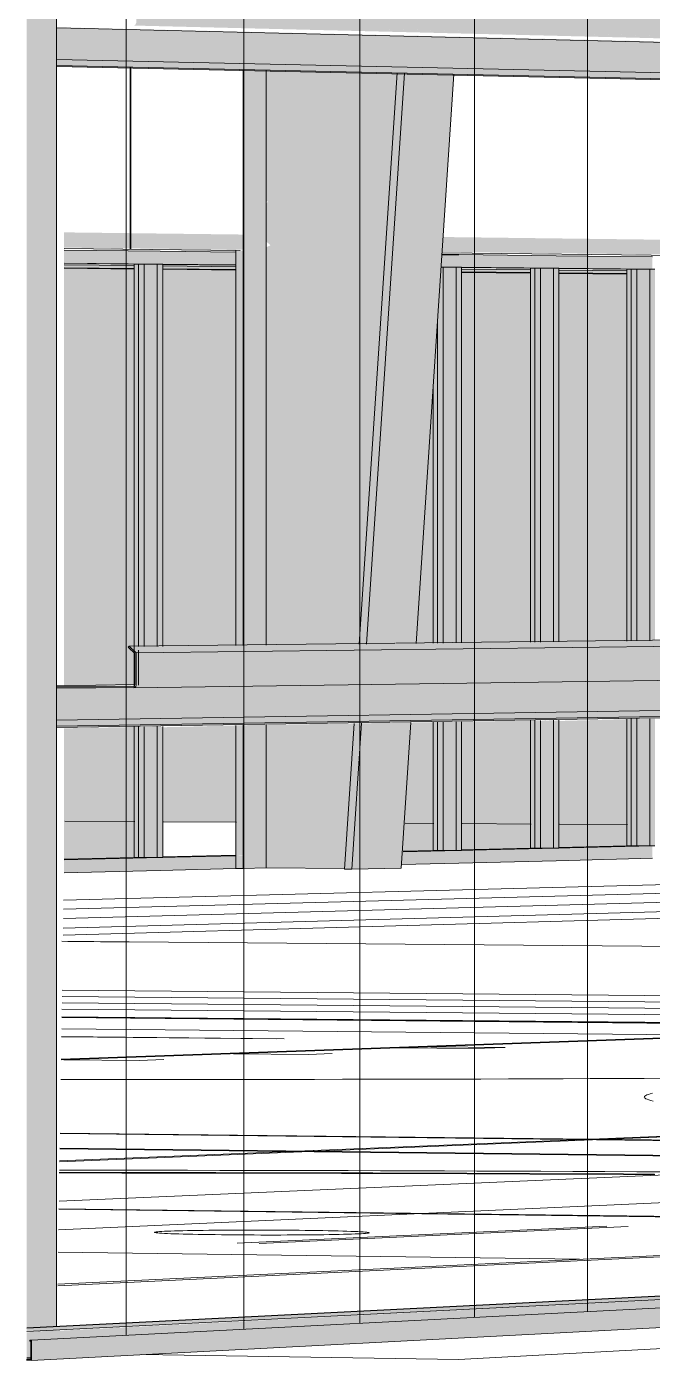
# Model space of a CAD drawing. Header units: inches. Extents: x 31213 to 31218, y -65 to 66.
# Drawn here: x 31217.59761 to 31217.61962, y 65.96786 to 66.01479 of the extents above; entities that cross this region are included whole.
import ezdxf

# ---------------------------------------------------------------- set-up
doc = ezdxf.new("R2010")
doc.units = ezdxf.units.IN
doc.header["$MEASUREMENT"] = 0
doc.linetypes.add('Dash 1_16_', pattern=[0.125, 0.0625, -0.0625])
for name, color, linetype, lineweight in [('A-DOOR', 31, 'Continuous', 13), ('A-FLOR-CLRS', 90, 'Dash 1_16_', 9), ('A-FLOR-OTLN', 90, 'Continuous', 9), ('A-GLAZ-CURT', 52, 'Continuous', 9), ('A-GLAZ-CWMG', 51, 'Continuous', 9), ('A-WALL', 113, 'Continuous', 13), ('A-WALL-PATT', 111, 'Continuous', 13), ('C-BLDG-PADS', 91, 'Continuous', 9), ('C-TOPO', 7, 'Continuous', 9), ('I-WALL', 2, 'Continuous', 13), ('L-SITE-WALL', 31, 'Continuous', 13), ('S-BEAM', 12, 'Continuous', 9), ('S-COLS', 52, 'Continuous', 9)]:
    doc.layers.add(name, color=color, linetype=linetype, lineweight=lineweight)

# ---------------------------------------------------------------- blocks, each defined once
blk = doc.blocks.new('FP_83-Looking South West')
at = {"layer": 'A-WALL-PATT', "lineweight": 9}
for p, q in [((-31660.23909, 66.013365), (-31660.23909, 66.006956)), ((-31660.239065, 66.006956), (-31660.239065, 66.013364))]:
    blk.add_line(p, q, dxfattribs=at)
blk = doc.blocks.new('FP_106-Looking South West')
at = {"layer": 'A-WALL-PATT', "lineweight": 9}
for p, q in [((-31660.239231, 65.968739), (-31660.239231, 66.156177)), ((-31660.235089, 65.968951), (-31660.235089, 66.155119)), ((-31660.231004, 65.96916), (-31660.231004, 66.154075)), ((-31660.226973, 65.969366), (-31660.226973, 66.153044)), ((-31660.222996, 65.96957), (-31660.222996, 66.152028))]:
    blk.add_line(p, q, dxfattribs=at)

msp = doc.modelspace()

# ---------------------------------------------------------------- hatches: boundary and pattern name
at = {"layer": 'A-DOOR'}
h = msp.add_hatch(color=256, dxfattribs=at)
h.paths.add_polyline_path([(31217.619082, 65.985968), (31217.619082, 65.990429), (31217.618919, 65.990427), (31217.618919, 65.985969)], flags=0)
h.paths.add_polyline_path([(31217.618919, 65.993171), (31217.619082, 65.993173), (31217.619082, 66.006249), (31217.618919, 66.006248), (31217.618919, 65.994468)], flags=0)
h = msp.add_hatch(color=256, dxfattribs=at)
h.paths.add_polyline_path([(31217.619268, 65.985967), (31217.619268, 65.990432), (31217.619082, 65.990429), (31217.619082, 65.985968), (31217.619254, 65.985967)], flags=0)
h.paths.add_polyline_path([(31217.619082, 65.993173), (31217.619268, 65.993175), (31217.619254, 66.006249), (31217.619082, 66.006249), (31217.619082, 65.994468)], flags=0)
at = {"layer": 'A-GLAZ-CURT', "transparency": 33554458}
h = msp.add_hatch(color=256, dxfattribs=at)
h.paths.add_polyline_path([(31217.598922, 65.985485), (31217.601742, 65.985552), (31217.601742, 65.99015), (31217.598922, 65.990097), (31217.598922, 65.985551)], flags=0)
h.paths.add_polyline_path([(31217.598922, 65.991574), (31217.601647, 65.991612), (31217.601647, 65.992744), (31217.601447, 65.99293), (31217.601478, 65.992971), (31217.601647, 65.992973), (31217.601647, 65.994468), (31217.601742, 65.994468), (31217.601742, 66.006434), (31217.598922, 66.006434), (31217.598922, 65.991687)], flags=0)
h = msp.add_hatch(color=256, dxfattribs=at)
h.paths.add_polyline_path([(31217.61083, 65.985767), (31217.612265, 65.985801), (31217.612265, 65.990319), (31217.611131, 65.990301), (31217.610832, 65.9858)], flags=0)
h.paths.add_polyline_path([(31217.611315, 65.993084), (31217.612265, 65.993095), (31217.612265, 66.006294), (31217.612191, 66.006294), (31217.611375, 65.993984)], flags=0)
h = msp.add_hatch(color=256, dxfattribs=at)
h.paths.add_polyline_path([(31217.612456, 65.985806), (31217.612456, 65.990323), (31217.612266, 65.990319), (31217.612266, 65.985807), (31217.612441, 65.985806)], flags=0)
h.paths.add_polyline_path([(31217.612266, 65.993095), (31217.612456, 65.993097), (31217.612456, 66.006321), (31217.612266, 66.006305), (31217.612266, 65.994468)], flags=0)
h = msp.add_hatch(color=256, dxfattribs=at)
h.paths.add_polyline_path([(31217.61291, 65.985816), (31217.615693, 65.985882), (31217.615693, 65.990375), (31217.61291, 65.99033), (31217.61291, 65.985882)], flags=0)
h.paths.add_polyline_path([(31217.61291, 65.993102), (31217.615693, 65.993134), (31217.615661, 66.006287), (31217.61291, 66.006287), (31217.61291, 65.994468)], flags=0)
h = msp.add_hatch(color=256, dxfattribs=at)
h.paths.add_polyline_path([(31217.615882, 65.985887), (31217.615882, 65.990378), (31217.615693, 65.990355), (31217.615693, 65.985888), (31217.615867, 65.985887)], flags=0)
h.paths.add_polyline_path([(31217.615693, 65.993134), (31217.615882, 65.993136), (31217.615867, 66.006285), (31217.615693, 66.006284), (31217.615693, 65.994468)], flags=0)
h = msp.add_hatch(color=256, dxfattribs=at)
h.paths.add_polyline_path([(31217.616333, 65.985897), (31217.619082, 65.985962), (31217.619082, 65.990429), (31217.616333, 65.990355), (31217.616333, 65.985941)], flags=0)
h.paths.add_polyline_path([(31217.616333, 65.993142), (31217.619082, 65.993173), (31217.61905, 66.006251), (31217.616333, 66.006251), (31217.616333, 65.994468)], flags=0)
for points in [[(31217.612255, 65.993095), (31217.612266, 65.993095), (31217.612255, 65.994468)], [(31217.615681, 65.993134), (31217.615693, 65.993134), (31217.615681, 65.994468)]]:
    msp.add_hatch(color=256, dxfattribs=at).paths.add_polyline_path(points, flags=0)
at = {"layer": 'A-GLAZ-CWMG'}
for points in [[(31217.602299, 66.006434), (31217.602299, 66.006886), (31217.598922, 66.006924), (31217.598922, 66.00647), (31217.602084, 66.006437)], [(31217.605845, 66.006397), (31217.605845, 66.006846), (31217.602299, 66.006886), (31217.602299, 66.006434)], [(31217.616239, 66.006287), (31217.616239, 66.006728), (31217.612814, 66.006767), (31217.612814, 66.006323), (31217.61524, 66.006298)], [(31217.619625, 66.006251), (31217.619625, 66.00669), (31217.616239, 66.006728), (31217.616239, 66.006287), (31217.618024, 66.006268)], [(31217.612814, 65.985356), (31217.616239, 65.98544), (31217.616239, 65.985881), (31217.612814, 65.9858)], [(31217.616239, 65.98544), (31217.619625, 65.985523), (31217.619625, 65.985962), (31217.616239, 65.985881)], [(31217.598922, 65.985017), (31217.602299, 65.9851), (31217.602299, 65.985551), (31217.598922, 65.985471)], [(31217.602299, 65.9851), (31217.605845, 65.985186), (31217.605845, 65.985635), (31217.602299, 65.985551)], [(31217.610799, 65.985307), (31217.612814, 65.985356), (31217.612814, 65.9858), (31217.610829, 65.985753)], [(31217.597606, 65.968873), (31217.654951, 65.971778), (31217.654951, 65.971888), (31217.597606, 65.968994)], [(31217.597606, 65.967942), (31217.597747, 65.96795), (31217.597775, 65.968572), (31217.654832, 65.971491), (31217.654832, 65.971771), (31217.597606, 65.968842), (31217.597606, 65.968706)], [(31217.597774, 65.967865), (31217.655675, 65.970894), (31217.655675, 65.971531), (31217.597774, 65.968568)], [(31217.597746, 65.967894), (31217.597774, 65.967896), (31217.597746, 65.968538)], [(31217.597774, 65.967859), (31217.597746, 65.96789), (31217.597718, 65.96786)]]:
    msp.add_hatch(color=256, dxfattribs=at).paths.add_polyline_path(points, flags=0)
h = msp.add_hatch(color=256, dxfattribs=at)
h.paths.add_polyline_path([(31217.601385, 65.985554), (31217.601742, 65.985557), (31217.601742, 65.99015), (31217.601385, 65.990137), (31217.601385, 65.985557)], flags=0)
h.paths.add_polyline_path([(31217.601385, 65.991608), (31217.601682, 65.991612), (31217.601655, 65.992736), (31217.601447, 65.99293), (31217.601478, 65.992971), (31217.601742, 65.992974), (31217.601742, 66.006433), (31217.601385, 66.006432), (31217.601385, 65.992389)], flags=0)
h = msp.add_hatch(color=256, dxfattribs=at)
h.paths.add_polyline_path([(31217.602201, 65.985552), (31217.602201, 65.990157), (31217.601742, 65.990137), (31217.601742, 65.985555), (31217.602084, 65.985553)], flags=0)
h.paths.add_polyline_path([(31217.601742, 65.992974), (31217.602201, 65.992979), (31217.602201, 66.006434), (31217.601742, 66.006432), (31217.601742, 65.994468)], flags=0)
h = msp.add_hatch(color=256, dxfattribs=at)
h.paths.add_polyline_path([(31217.602201, 65.985549), (31217.602398, 65.985553), (31217.602398, 65.99016), (31217.602201, 65.990137), (31217.602201, 65.990097)], flags=0)
h.paths.add_polyline_path([(31217.602201, 65.992979), (31217.602398, 65.992981), (31217.602398, 66.006433), (31217.602201, 66.006435), (31217.602201, 65.994468)], flags=0)
h = msp.add_hatch(color=256, dxfattribs=at)
h.paths.add_polyline_path([(31217.611913, 65.985803), (31217.612265, 65.985806), (31217.612265, 65.990319), (31217.611913, 65.990314), (31217.611913, 65.985806)], flags=0)
h.paths.add_polyline_path([(31217.611913, 65.993091), (31217.612265, 65.993095), (31217.612265, 66.006323), (31217.612192, 66.006305), (31217.611913, 66.002093), (31217.611913, 65.994468)], flags=0)
h = msp.add_hatch(color=256, dxfattribs=at)
h.paths.add_polyline_path([(31217.612719, 65.985801), (31217.612719, 65.990327), (31217.612265, 65.990319), (31217.612265, 65.985804)], flags=0)
h.paths.add_polyline_path([(31217.612265, 65.993095), (31217.612719, 65.9931), (31217.612719, 66.006324), (31217.612265, 66.006305), (31217.612265, 65.994468)], flags=0)
h = msp.add_hatch(color=256, dxfattribs=at)
h.paths.add_polyline_path([(31217.612719, 65.985798), (31217.612909, 65.985802), (31217.612909, 65.99033), (31217.612719, 65.990327), (31217.612719, 65.985941)], flags=0)
h.paths.add_polyline_path([(31217.612719, 65.9931), (31217.612909, 65.993102), (31217.612909, 66.006322), (31217.612719, 66.006324), (31217.612719, 65.994468)], flags=0)
h = msp.add_hatch(color=256, dxfattribs=at)
h.paths.add_polyline_path([(31217.615342, 65.985884), (31217.615693, 65.985887), (31217.615693, 65.990375), (31217.615342, 65.990355), (31217.615342, 65.985887)], flags=0)
h.paths.add_polyline_path([(31217.615342, 65.99313), (31217.615693, 65.993134), (31217.615693, 66.006286), (31217.615342, 66.006285), (31217.615342, 65.994468)], flags=0)
h = msp.add_hatch(color=256, dxfattribs=at)
h.paths.add_polyline_path([(31217.616145, 65.985882), (31217.616145, 65.990382), (31217.615693, 65.990355), (31217.615693, 65.985885)], flags=0)
h.paths.add_polyline_path([(31217.615693, 65.993134), (31217.616145, 65.99314), (31217.616145, 66.006287), (31217.615693, 66.006285), (31217.615693, 65.994468)], flags=0)
h = msp.add_hatch(color=256, dxfattribs=at)
h.paths.add_polyline_path([(31217.616145, 65.985879), (31217.616333, 65.985884), (31217.616333, 65.990385), (31217.616145, 65.990355), (31217.616145, 65.985941)], flags=0)
h.paths.add_polyline_path([(31217.616145, 65.99314), (31217.616333, 65.993142), (31217.616333, 66.006286), (31217.616145, 66.006288), (31217.616145, 65.994468)], flags=0)
h = msp.add_hatch(color=256, dxfattribs=at)
h.paths.add_polyline_path([(31217.618732, 65.985965), (31217.619082, 65.985967), (31217.619082, 65.990429), (31217.618732, 65.990424), (31217.618732, 65.985967)], flags=0)
h.paths.add_polyline_path([(31217.618732, 65.993169), (31217.619082, 65.993173), (31217.619082, 66.00625), (31217.618732, 66.006249), (31217.618732, 65.994468)], flags=0)
h = msp.add_hatch(color=256, dxfattribs=at)
h.paths.add_polyline_path([(31217.619532, 65.985962), (31217.619532, 65.990437), (31217.619082, 65.990429), (31217.619082, 65.985965)], flags=0)
h.paths.add_polyline_path([(31217.619082, 65.993173), (31217.619532, 65.993178), (31217.619532, 66.006251), (31217.619082, 66.006249), (31217.619082, 65.994468)], flags=0)
h = msp.add_hatch(color=256, dxfattribs=at)
h.paths.add_polyline_path([(31217.619532, 65.985959), (31217.619718, 65.985964), (31217.619718, 65.99044), (31217.619532, 65.990437), (31217.619532, 65.990096)], flags=0)
h.paths.add_polyline_path([(31217.619532, 65.993178), (31217.619718, 65.993181), (31217.619718, 66.00625), (31217.619532, 66.006252), (31217.619532, 65.994468)], flags=0)
at = {"layer": 'I-WALL'}
h = msp.add_hatch(color=256, dxfattribs=at)
h.paths.add_polyline_path([(31217.618754, 65.986709), (31217.618754, 65.990422), (31217.616356, 65.990353), (31217.616356, 65.986724)], flags=0)
h.paths.add_polyline_path([(31217.615365, 65.98673), (31217.615365, 65.990367), (31217.612934, 65.990328), (31217.612934, 65.986745), (31217.615263, 65.98673)], flags=0)
h.paths.add_polyline_path([(31217.611937, 65.986751), (31217.611937, 65.990312), (31217.611156, 65.990299), (31217.610921, 65.986757)], flags=0)
h.paths.add_polyline_path([(31217.601412, 65.986817), (31217.601412, 65.990141), (31217.59895, 65.990094), (31217.59895, 65.986832)], flags=0)
h.paths.add_polyline_path([(31217.59895, 65.991572), (31217.601412, 65.991606), (31217.601412, 66.00626), (31217.59895, 66.006276), (31217.59895, 65.991684)], flags=0)
h.paths.add_polyline_path([(31217.61134, 65.993082), (31217.611937, 65.993089), (31217.611937, 66.002093), (31217.6114, 65.993982)], flags=0)
h.paths.add_polyline_path([(31217.612934, 65.993101), (31217.615365, 65.993129), (31217.615365, 66.006117), (31217.612934, 66.006142), (31217.612934, 65.994467)], flags=0)
h.paths.add_polyline_path([(31217.616356, 65.99314), (31217.618754, 65.993168), (31217.618754, 66.006082), (31217.616356, 66.006106), (31217.616356, 65.994467)], flags=0)
h.paths.add_polyline_path([(31217.626393, 66.005467), (31217.628694, 66.005482), (31217.628694, 66.005979), (31217.626393, 66.006003), (31217.626393, 66.005482)], flags=0)
h = msp.add_hatch(color=256, dxfattribs=at)
h.paths.add_polyline_path([(31217.604994, 65.986794), (31217.604994, 65.990199), (31217.602425, 65.990135), (31217.602425, 65.98681)], flags=0)
h.paths.add_polyline_path([(31217.602425, 65.992979), (31217.604994, 65.993009), (31217.604994, 66.006223), (31217.602425, 66.00625), (31217.602425, 65.994467)], flags=0)
h.paths.add_polyline_path([(31217.629663, 66.005476), (31217.632007, 66.005482), (31217.632007, 66.005945), (31217.629663, 66.00597), (31217.629663, 66.005482)], flags=0)
h.paths.add_polyline_path([(31217.639258, 66.00549), (31217.640314, 66.005492), (31217.640289, 66.00586), (31217.639258, 66.005871), (31217.639258, 66.005691)], flags=0)
at = {"layer": 'L-SITE-WALL'}
h = msp.add_hatch(color=256, dxfattribs=at)
h.paths.add_polyline_path([(31217.597606, 65.967942), (31217.597747, 65.96795), (31217.597775, 65.968572), (31217.598658, 65.968617), (31217.598658, 65.968926), (31217.597606, 65.968842), (31217.597606, 65.968706)], flags=0)
h.paths.add_polyline_path([(31217.597606, 65.969005), (31217.598658, 65.969058), (31217.598658, 66.156114), (31217.597606, 66.156382), (31217.597606, 65.969109)], flags=0)
h.paths.add_polyline_path([(31217.598658, 66.156287), (31217.598658, 66.156787), (31217.597775, 66.157031), (31217.597747, 66.157059), (31217.59772, 66.158092), (31217.597606, 66.158121), (31217.597606, 66.156555), (31217.598577, 66.156307)], flags=0)
at = {"layer": 'S-BEAM'}
h = msp.add_hatch(color=256, dxfattribs=at)
h.paths.add_polyline_path([(31217.906442, 66.007467), (31217.906442, 66.008039), (31217.906404, 66.00804), (31217.906404, 66.007468)], flags=0)
h.paths.add_polyline_path([(31217.906302, 66.00747), (31217.906302, 66.008043), (31217.891221, 66.008439), (31217.891221, 66.007839), (31217.904448, 66.007515)], flags=0)
h.paths.add_polyline_path([(31217.804261, 66.009963), (31217.804261, 66.010726), (31217.804117, 66.01073), (31217.804117, 66.009966)], flags=0)
h.paths.add_polyline_path([(31217.803979, 66.009969), (31217.803979, 66.010734), (31217.7762, 66.011464), (31217.7762, 66.010648), (31217.803408, 66.009983)], flags=0)
h.paths.add_polyline_path([(31217.654807, 66.013613), (31217.654807, 66.014657), (31217.601459, 66.01606), (31217.601459, 66.014916), (31217.654341, 66.013625)], flags=0)
h = msp.add_hatch(color=256, dxfattribs=at)
h.paths.add_polyline_path([(31217.906321, 66.007423), (31217.906321, 66.00747), (31217.891221, 66.007815), (31217.891221, 66.00779), (31217.904448, 66.007469)], flags=0)
h.paths.add_polyline_path([(31217.80398, 66.009907), (31217.804005, 66.009969), (31217.7762, 66.010636), (31217.776201, 66.010582), (31217.803836, 66.009911)], flags=0)
h.paths.add_polyline_path([(31217.654807, 66.013528), (31217.654807, 66.013613), (31217.601459, 66.014916), (31217.601418, 66.014837), (31217.601377, 66.014825), (31217.654624, 66.013533)], flags=0)
h = msp.add_hatch(color=256, dxfattribs=at)
h.paths.add_polyline_path([(31217.903958, 66.00741), (31217.903958, 66.007428), (31217.900059, 66.007503)], flags=0)
h.paths.add_polyline_path([(31217.800843, 66.009889), (31217.800843, 66.009914), (31217.794637, 66.010038)], flags=0)
h.paths.add_polyline_path([(31217.650509, 66.013503), (31217.650509, 66.013537), (31217.598662, 66.014765), (31217.598662, 66.01475), (31217.645589, 66.013622)], flags=0)
h = msp.add_hatch(color=256, dxfattribs=at)
h.paths.add_polyline_path([(31217.904455, 66.006837), (31217.904455, 66.007398), (31217.891229, 66.007716), (31217.891229, 66.007131), (31217.902257, 66.006886)], flags=0)
h.paths.add_polyline_path([(31217.801744, 66.00912), (31217.801744, 66.009867), (31217.776207, 66.010481), (31217.776207, 66.009687), (31217.794637, 66.009278)], flags=0)
h.paths.add_polyline_path([(31217.652166, 66.012444), (31217.652166, 66.013463), (31217.598662, 66.01475), (31217.598662, 66.013633), (31217.645589, 66.01259)], flags=0)
h = msp.add_hatch(color=256, dxfattribs=at)
h.paths.add_polyline_path([(31217.904605, 66.006729), (31217.904455, 66.006837), (31217.891229, 66.007131), (31217.891228, 66.007021), (31217.904455, 66.006732)], flags=0)
h.paths.add_polyline_path([(31217.801843, 66.008977), (31217.801673, 66.009121), (31217.776207, 66.009687), (31217.776207, 66.009538), (31217.801049, 66.008995)], flags=0)
h.paths.add_polyline_path([(31217.652384, 66.012247), (31217.652166, 66.012444), (31217.598662, 66.013633), (31217.598661, 66.013423), (31217.652252, 66.01225)], flags=0)
h = msp.add_hatch(color=256, dxfattribs=at)
h.paths.add_polyline_path([(31217.904587, 66.006709), (31217.904605, 66.006729), (31217.904455, 66.006711)], flags=0)
h.paths.add_polyline_path([(31217.801821, 66.00895), (31217.801843, 66.008977), (31217.801027, 66.008967)], flags=0)
h.paths.add_polyline_path([(31217.652356, 66.01221), (31217.652384, 66.012247), (31217.598661, 66.013423), (31217.598661, 66.013382), (31217.652223, 66.012213)], flags=0)
h = msp.add_hatch(color=256, dxfattribs=at)
h.paths.add_polyline_path([(31217.640229, 66.006539), (31217.640194, 66.00704), (31217.638956, 66.007055), (31217.638922, 66.006554), (31217.640206, 66.006539)], flags=0)
h.paths.add_polyline_path([(31217.632983, 66.006621), (31217.632983, 66.007129), (31217.612263, 66.007384), (31217.612228, 66.006859), (31217.628396, 66.006674)], flags=0)
h.paths.add_polyline_path([(31217.606038, 66.006929), (31217.606038, 66.007461), (31217.598922, 66.007548), (31217.598922, 66.007011), (31217.602084, 66.006975)], flags=0)
h = msp.add_hatch(color=256, dxfattribs=at)
h.paths.add_polyline_path([(31217.640232, 66.006498), (31217.640206, 66.006539), (31217.63892, 66.006524), (31217.638919, 66.006513), (31217.640206, 66.006499)], flags=0)
h.paths.add_polyline_path([(31217.631991, 66.006592), (31217.631991, 66.006603), (31217.631954, 66.006592)], flags=0)
h.paths.add_polyline_path([(31217.604967, 66.006899), (31217.604967, 66.006936), (31217.598922, 66.006978), (31217.598922, 66.006968), (31217.604929, 66.006899)], flags=0)
h = msp.add_hatch(color=256, dxfattribs=at)
h.paths.add_polyline_path([(31217.64027, 66.005971), (31217.640207, 66.006461), (31217.638918, 66.006476), (31217.638889, 66.006046), (31217.639247, 66.006044), (31217.639247, 66.005982), (31217.640207, 66.005972)], flags=0)
h.paths.add_polyline_path([(31217.631992, 66.006058), (31217.631992, 66.00611), (31217.629647, 66.00611), (31217.629647, 66.006082)], flags=0)
h.paths.add_polyline_path([(31217.612266, 66.006323), (31217.612815, 66.006332), (31217.612815, 66.006767), (31217.612224, 66.006777), (31217.612194, 66.006324), (31217.612255, 66.006323)], flags=0)
h.paths.add_polyline_path([(31217.604968, 66.00634), (31217.604968, 66.006395), (31217.602399, 66.006394), (31217.602399, 66.006367)], flags=0)
h.paths.add_polyline_path([(31217.604968, 66.006856), (31217.604968, 66.006859), (31217.6023, 66.006886)], flags=0)
h = msp.add_hatch(color=256, dxfattribs=at)
h.paths.add_polyline_path([(31217.640236, 66.006461), (31217.640207, 66.006477), (31217.640207, 66.006461)], flags=0)
h.paths.add_polyline_path([(31217.631992, 66.006554), (31217.631992, 66.00657), (31217.631186, 66.006563)], flags=0)
h.paths.add_polyline_path([(31217.604968, 66.006859), (31217.604968, 66.006876), (31217.604182, 66.006868)], flags=0)
h = msp.add_hatch(color=256, dxfattribs=at)
h.paths.add_polyline_path([(31217.628676, 66.006092), (31217.628676, 66.006145), (31217.626374, 66.006144), (31217.626374, 66.006116), (31217.628397, 66.006095)], flags=0)
h.paths.add_polyline_path([(31217.618733, 66.006196), (31217.618733, 66.00625), (31217.616334, 66.006249), (31217.616334, 66.006221), (31217.61799, 66.006204)], flags=0)
h.paths.add_polyline_path([(31217.615343, 66.006231), (31217.615343, 66.006286), (31217.61291, 66.006285), (31217.61291, 66.006257), (31217.61524, 66.006233)], flags=0)
h.paths.add_polyline_path([(31217.601385, 66.006377), (31217.601385, 66.006433), (31217.598923, 66.006432), (31217.598923, 66.006403)], flags=0)
h = msp.add_hatch(color=256, dxfattribs=at)
h.paths.add_polyline_path([(31217.628676, 66.005997), (31217.628676, 66.006092), (31217.626374, 66.006116), (31217.626374, 66.006021), (31217.628397, 66.006)], flags=0)
h.paths.add_polyline_path([(31217.618733, 66.006099), (31217.618733, 66.006196), (31217.616334, 66.006221), (31217.616334, 66.006124), (31217.617938, 66.006107)], flags=0)
h.paths.add_polyline_path([(31217.615343, 66.006134), (31217.615343, 66.006231), (31217.61291, 66.006257), (31217.61291, 66.006159), (31217.61524, 66.006135)], flags=0)
h.paths.add_polyline_path([(31217.601385, 66.006277), (31217.601385, 66.006377), (31217.598923, 66.006403), (31217.598923, 66.006303), (31217.600658, 66.006285)], flags=0)
h = msp.add_hatch(color=256, dxfattribs=at)
h.paths.add_polyline_path([(31217.628676, 66.005979), (31217.628676, 66.005997), (31217.628397, 66.005982)], flags=0)
h.paths.add_polyline_path([(31217.618733, 66.006081), (31217.618733, 66.006099), (31217.617928, 66.006089)], flags=0)
h.paths.add_polyline_path([(31217.615343, 66.006115), (31217.615343, 66.006134), (31217.61524, 66.006116)], flags=0)
h.paths.add_polyline_path([(31217.601385, 66.006258), (31217.601385, 66.006277), (31217.598923, 66.006284)], flags=0)
h = msp.add_hatch(color=256, dxfattribs=at)
h.paths.add_polyline_path([(31217.640276, 66.005878), (31217.64027, 66.005971), (31217.639247, 66.005982), (31217.639247, 66.005888), (31217.640207, 66.005878)], flags=0)
h.paths.add_polyline_path([(31217.631992, 66.005963), (31217.631992, 66.006058), (31217.629647, 66.006082), (31217.629646, 66.005987), (31217.631291, 66.00597)], flags=0)
h.paths.add_polyline_path([(31217.604968, 66.006241), (31217.604968, 66.00634), (31217.602399, 66.006367), (31217.602399, 66.006267), (31217.60429, 66.006248)], flags=0)
h = msp.add_hatch(color=256, dxfattribs=at)
h.paths.add_polyline_path([(31217.640278, 66.00586), (31217.640276, 66.005878), (31217.640207, 66.005861)], flags=0)
h.paths.add_polyline_path([(31217.631992, 66.005945), (31217.631992, 66.005963), (31217.631277, 66.005952)], flags=0)
h.paths.add_polyline_path([(31217.604968, 66.006222), (31217.604968, 66.006241), (31217.604276, 66.006229)], flags=0)
h = msp.add_hatch(color=256, dxfattribs=at)
h.paths.add_polyline_path([(31217.601459, 65.992755), (31217.654807, 65.993388), (31217.654807, 65.993604), (31217.601208, 65.992989)], flags=0)
h.paths.add_polyline_path([(31217.7762, 65.994828), (31217.803979, 65.995158), (31217.80398, 65.995316), (31217.776201, 65.994997)], flags=0)
h.paths.add_polyline_path([(31217.891221, 65.996193), (31217.906302, 65.996372), (31217.906298, 65.99649), (31217.891222, 65.996317)], flags=0)
h = msp.add_hatch(color=256, dxfattribs=at)
h.paths.add_polyline_path([(31217.601459, 65.991612), (31217.654807, 65.992345), (31217.654807, 65.993388), (31217.601459, 65.992755)], flags=0)
h.paths.add_polyline_path([(31217.7762, 65.994012), (31217.803979, 65.994394), (31217.803979, 65.995158), (31217.7762, 65.994828), (31217.7762, 65.994475)], flags=0)
h.paths.add_polyline_path([(31217.804117, 65.994395), (31217.804261, 65.994397), (31217.804261, 65.995161), (31217.804117, 65.995159), (31217.804117, 65.994474)], flags=0)
h.paths.add_polyline_path([(31217.891221, 65.995592), (31217.906302, 65.995799), (31217.906302, 65.996372), (31217.891221, 65.996193)], flags=0)
h.paths.add_polyline_path([(31217.906404, 65.9958), (31217.906442, 65.995801), (31217.906442, 65.996373), (31217.906404, 65.996373)], flags=0)
h = msp.add_hatch(color=256, dxfattribs=at)
h.paths.add_polyline_path([(31217.598662, 65.99039), (31217.652166, 65.991229), (31217.652166, 65.992226), (31217.598662, 65.991508)], flags=0)
h.paths.add_polyline_path([(31217.776207, 65.993172), (31217.801744, 65.993572), (31217.801744, 65.994303), (31217.776207, 65.993948)], flags=0)
h.paths.add_polyline_path([(31217.891229, 65.994973), (31217.904455, 65.99518), (31217.904455, 65.995729), (31217.891229, 65.995545), (31217.891229, 65.995315)], flags=0)
h = msp.add_hatch(color=256, dxfattribs=at)
h.paths.add_polyline_path([(31217.601377, 65.991522), (31217.654807, 65.992274), (31217.654807, 65.992345), (31217.601459, 65.991612), (31217.601418, 65.991533)], flags=0)
h.paths.add_polyline_path([(31217.776201, 65.993948), (31217.804005, 65.994364), (31217.804005, 65.994394), (31217.7762, 65.994), (31217.776201, 65.993954)], flags=0)
h.paths.add_polyline_path([(31217.891221, 65.995545), (31217.906321, 65.995779), (31217.906321, 65.995799), (31217.891221, 65.995568), (31217.891221, 65.995546)], flags=0)
h = msp.add_hatch(color=256, dxfattribs=at)
h.paths.add_polyline_path([(31217.598661, 65.990169), (31217.652384, 65.99103), (31217.652166, 65.991229), (31217.598662, 65.99038)], flags=0)
h.paths.add_polyline_path([(31217.776207, 65.993014), (31217.801843, 65.993425), (31217.801673, 65.99357), (31217.776207, 65.993172)], flags=0)
h.paths.add_polyline_path([(31217.891228, 65.994858), (31217.904605, 65.995072), (31217.904455, 65.99518), (31217.891229, 65.994973)], flags=0)
h = msp.add_hatch(color=256, dxfattribs=at)
h.paths.add_polyline_path([(31217.601377, 65.991522), (31217.601377, 65.991574), (31217.598661, 65.991576), (31217.598661, 65.991532)], flags=0)
h.paths.add_polyline_path([(31217.601411, 65.99161), (31217.601459, 65.991612), (31217.601459, 65.992755), (31217.601208, 65.992989), (31217.601178, 65.992948), (31217.601411, 65.992731)], flags=0)
msp.add_hatch(color=256, dxfattribs=at).paths.add_polyline_path([(31217.598661, 65.990129), (31217.652356, 65.990993), (31217.652384, 65.99103), (31217.598661, 65.990169)], flags=0)
at = {"layer": 'S-COLS'}
h = msp.add_hatch(color=256, dxfattribs=at)
h.paths.add_polyline_path([(31217.605221, 65.985163), (31217.605221, 65.985171), (31217.604967, 65.985165)], flags=0)
h.paths.add_polyline_path([(31217.604967, 65.985614), (31217.605221, 65.985635), (31217.605221, 65.990206), (31217.604967, 65.990202), (31217.604967, 65.985635)], flags=0)
h.paths.add_polyline_path([(31217.604967, 65.993011), (31217.605221, 65.993014), (31217.605221, 66.006403), (31217.604967, 66.006397), (31217.604967, 65.993412)], flags=0)
h.paths.add_polyline_path([(31217.605221, 66.006853), (31217.605221, 66.006911), (31217.604967, 66.006886), (31217.604967, 66.006856)], flags=0)
h.paths.add_polyline_path([(31217.604967, 66.028863), (31217.605221, 66.028886), (31217.605221, 66.029185), (31217.604967, 66.029198), (31217.604967, 66.028886)], flags=0)
h.paths.add_polyline_path([(31217.605221, 66.036099), (31217.605221, 66.03635), (31217.604967, 66.03635), (31217.604967, 66.036114)], flags=0)
h.paths.add_polyline_path([(31217.605221, 66.039451), (31217.605221, 66.043893), (31217.604967, 66.04429), (31217.604988, 66.039466)], flags=0)
h.paths.add_polyline_path([(31217.605221, 66.044088), (31217.605221, 66.045936), (31217.604967, 66.044831), (31217.604967, 66.044485)], flags=0)
h.paths.add_polyline_path([(31217.605012, 66.05026), (31217.605221, 66.050961), (31217.605221, 66.05353), (31217.604967, 66.053529), (31217.604967, 66.050264)], flags=0)
h = msp.add_hatch(color=256, dxfattribs=at)
h.paths.add_polyline_path([(31217.605221, 65.985163), (31217.606038, 65.985183), (31217.606038, 65.990219), (31217.605221, 65.990206), (31217.605221, 65.990097)], flags=0)
h.paths.add_polyline_path([(31217.605221, 65.993014), (31217.606038, 65.993023), (31217.606038, 66.01326), (31217.605221, 66.013278), (31217.605221, 65.993485)], flags=0)
h.paths.add_polyline_path([(31217.605221, 66.028866), (31217.605235, 66.028886), (31217.605221, 66.028886)], flags=0)
h.paths.add_polyline_path([(31217.606038, 66.039398), (31217.606038, 66.042618), (31217.605221, 66.043893), (31217.605221, 66.039451)], flags=0)
h.paths.add_polyline_path([(31217.606038, 66.042813), (31217.606038, 66.049484), (31217.605221, 66.045936), (31217.605221, 66.044088)], flags=0)
h.paths.add_polyline_path([(31217.605221, 66.050961), (31217.605991, 66.053532), (31217.605221, 66.05353), (31217.605221, 66.053487)], flags=0)
h = msp.add_hatch(color=256, dxfattribs=at)
h.paths.add_polyline_path([(31217.60879, 65.985164), (31217.609128, 65.990269), (31217.606038, 65.990219), (31217.606038, 65.985183), (31217.608788, 65.985164)], flags=0)
h.paths.add_polyline_path([(31217.606038, 65.993023), (31217.609313, 65.993061), (31217.610644, 66.013159), (31217.606038, 66.01326), (31217.606038, 66.008643), (31217.606105, 66.008643), (31217.606038, 66.008555), (31217.606038, 66.007229), (31217.606186, 66.007093), (31217.606038, 66.007025), (31217.606038, 65.993718)], flags=0)
h.paths.add_polyline_path([(31217.610837, 66.016082), (31217.611111, 66.020222), (31217.60848, 66.020284), (31217.608119, 66.019738), (31217.608068, 66.019526), (31217.607839, 66.018147), (31217.607728, 66.016963), (31217.60773, 66.016165), (31217.610112, 66.016101)], flags=0)
h.paths.add_polyline_path([(31217.611858, 66.039018), (31217.611888, 66.039818), (31217.61241, 66.039832), (31217.613156, 66.051111), (31217.612865, 66.051136), (31217.61258, 66.051418), (31217.613177, 66.051418), (31217.613211, 66.051932), (31217.614019, 66.051861), (31217.612077, 66.053545), (31217.607089, 66.053534), (31217.606469, 66.051356), (31217.606038, 66.049484), (31217.606038, 66.042813), (31217.60832, 66.039249), (31217.610852, 66.039084)], flags=0)
h.paths.add_polyline_path([(31217.60819, 66.039257), (31217.606038, 66.042618), (31217.606038, 66.039398), (31217.606469, 66.03937)], flags=0)
h = msp.add_hatch(color=256, dxfattribs=at)
h.paths.add_polyline_path([(31217.609044, 65.985136), (31217.609364, 65.990273), (31217.609128, 65.990269), (31217.608788, 65.985138)], flags=0)
h.paths.add_polyline_path([(31217.609312, 65.993061), (31217.609569, 65.993064), (31217.610899, 66.013153), (31217.610643, 66.013159), (31217.609406, 65.994468)], flags=0)
h.paths.add_polyline_path([(31217.611092, 66.016075), (31217.611366, 66.020213), (31217.611111, 66.020222), (31217.610851, 66.016081)], flags=0)
h.paths.add_polyline_path([(31217.612466, 66.039833), (31217.612646, 66.039838), (31217.612677, 66.04001), (31217.612705, 66.040433), (31217.612736, 66.041576), (31217.612782, 66.041585), (31217.613453, 66.051721), (31217.61321, 66.051932), (31217.612466, 66.040692), (31217.612466, 66.039838)], flags=0)
h.paths.add_polyline_path([(31217.612409, 66.03983), (31217.612466, 66.039833), (31217.612438, 66.040269), (31217.612409, 66.039831)], flags=0)
h = msp.add_hatch(color=256, dxfattribs=at)
h.paths.add_polyline_path([(31217.609044, 65.985136), (31217.610789, 65.985179), (31217.611128, 65.990301), (31217.609384, 65.990273), (31217.609372, 65.990097)], flags=0)
h.paths.add_polyline_path([(31217.609569, 65.993064), (31217.611313, 65.993084), (31217.61264, 66.013115), (31217.610899, 66.013153), (31217.609662, 65.994468)], flags=0)
h.paths.add_polyline_path([(31217.612833, 66.016028), (31217.613107, 66.020155), (31217.611366, 66.020213), (31217.611092, 66.016075)], flags=0)
h.paths.add_polyline_path([(31217.614346, 66.038856), (31217.614402, 66.039702), (31217.613553, 66.039759), (31217.613554, 66.038908)], flags=0)
h.paths.add_polyline_path([(31217.614407, 66.03977), (31217.614407, 66.039771), (31217.614139, 66.039788)], flags=0)
h.paths.add_polyline_path([(31217.613478, 66.039837), (31217.613531, 66.039866), (31217.613546, 66.039941), (31217.613511, 66.039942), (31217.613511, 66.04158), (31217.613559, 66.041581), (31217.614522, 66.041514), (31217.614925, 66.047598), (31217.61455, 66.051039), (31217.613414, 66.051136), (31217.612781, 66.041579), (31217.613473, 66.041578), (31217.613499, 66.041572), (31217.613473, 66.03988), (31217.613462, 66.039877), (31217.613463, 66.039837)], flags=0)
h.paths.add_polyline_path([(31217.612668, 66.039872), (31217.612705, 66.039873), (31217.612677, 66.04001), (31217.612668, 66.039873)], flags=0)
h.paths.add_polyline_path([(31217.613433, 66.051419), (31217.614246, 66.05142), (31217.614262, 66.051651), (31217.613453, 66.051721), (31217.613438, 66.05149)], flags=0)
h = msp.add_hatch(color=256, dxfattribs=at)
h.paths.add_polyline_path([(31217.609601, 65.985158), (31217.609722, 65.985161), (31217.610062, 65.990284), (31217.609941, 65.990282), (31217.609928, 65.990097)], flags=0)
h.paths.add_polyline_path([(31217.610125, 65.99307), (31217.610246, 65.993072), (31217.611576, 66.013139), (31217.611455, 66.013141), (31217.610218, 65.994468)], flags=0)
h.paths.add_polyline_path([(31217.611769, 66.016057), (31217.612043, 66.020191), (31217.611922, 66.020195), (31217.611648, 66.01606)], flags=0)
h.paths.add_polyline_path([(31217.613459, 66.041579), (31217.614087, 66.051057), (31217.613967, 66.051067), (31217.613339, 66.041583), (31217.613408, 66.041581)], flags=0)

# ---------------------------------------------------------------- linework, layer by layer
at = {"layer": 'A-FLOR-CLRS', "linetype": 'Continuous'}
for p, q in [((31217.641962, 65.979813), (31217.598848, 65.980217)), ((31217.641975, 65.979542), (31217.598844, 65.97995)), ((31217.612806, 65.967894), (31217.806566, 65.978274)), ((31217.598743, 65.97346), (31217.642177, 65.97534)), ((31217.598727, 65.972451), (31217.642222, 65.974404)), ((31217.601656, 65.968063), (31217.612806, 65.967894))]:
    msp.add_line(p, q, dxfattribs=at)
at = {"layer": 'A-FLOR-OTLN'}
for p, q in [((31217.598907, 65.984045), (31217.641705, 65.985159)), ((31217.598897, 65.983406), (31217.641734, 65.984565)), ((31217.598902, 65.983732), (31217.641719, 65.984868)), ((31217.598888, 65.982824), (31217.64176, 65.984024)), ((31217.598892, 65.983066), (31217.641749, 65.984249)), ((31217.627302, 65.982364), (31217.601208, 65.982579)), ((31217.64194, 65.980272), (31217.598855, 65.980666)), ((31217.64193, 65.980494), (31217.598858, 65.980883)), ((31217.641951, 65.980046), (31217.598851, 65.980444)), ((31217.641976, 65.979523), (31217.598843, 65.979932)), ((31217.641977, 65.979512), (31217.598843, 65.979921)), ((31217.59882, 65.978461), (31217.622586, 65.979296)), ((31217.59882, 65.978434), (31217.623159, 65.97929)), ((31217.598833, 65.979252), (31217.60667, 65.979175)), ((31217.641996, 65.979108), (31217.598837, 65.979525)), ((31217.598833, 65.97924), (31217.606397, 65.979166)), ((31217.610731, 65.978853), (31217.613351, 65.978827)), ((31217.611832, 65.978892), (31217.614449, 65.978866)), ((31217.613351, 65.978827), (31217.614449, 65.978866)), ((31217.598917, 65.978438), (31217.601574, 65.978411)), ((31217.601574, 65.978411), (31217.60243, 65.978441)), ((31217.604881, 65.978647), (31217.60752, 65.978621)), ((31217.60752, 65.978621), (31217.60836, 65.97865)), ((31217.598764, 65.974844), (31217.642116, 65.976622)), ((31217.598765, 65.97488), (31217.642114, 65.976655)), ((31217.642177, 65.975356), (31217.59878, 65.975851)), ((31217.642177, 65.975339), (31217.59878, 65.975835)), ((31217.642203, 65.974815), (31217.598772, 65.975321)), ((31217.642204, 65.974797), (31217.598772, 65.975304)), ((31217.598739, 65.973193), (31217.642307, 65.972641)), ((31217.598739, 65.973173), (31217.64215, 65.972622)), ((31217.64231, 65.972584), (31217.598697, 65.970485)), ((31217.642308, 65.97263), (31217.598698, 65.970535)), ((31217.605019, 65.971978), (31217.618019, 65.972578)), ((31217.605787, 65.971968), (31217.618776, 65.972569)), ((31217.598715, 65.971663), (31217.617058, 65.971417))]:
    msp.add_line(p, q, dxfattribs=at)
for points in [[(31217.601208, 65.982579, 0), (31217.60095, 65.982581, 0), (31217.600697, 65.982583, 0), (31217.600448, 65.982586, 0), (31217.600204, 65.982588, 0), (31217.599965, 65.982591, 0), (31217.59973, 65.982593, 0), (31217.599501, 65.982596, 0), (31217.599277, 65.982599, 0), (31217.599059, 65.982602, 0), (31217.598847, 65.982605, 0)], [(31217.598813, 65.977741, 0), (31217.599809, 65.97774, 0), (31217.600805, 65.97774, 0), (31217.601799, 65.97774, 0), (31217.602793, 65.977741, 0), (31217.603785, 65.977741, 0), (31217.604775, 65.977742, 0), (31217.605764, 65.977743, 0), (31217.606751, 65.977744, 0), (31217.607735, 65.977746, 0), (31217.608718, 65.977747, 0), (31217.609698, 65.977749, 0), (31217.610676, 65.977751, 0), (31217.611651, 65.977753, 0), (31217.612624, 65.977756, 0), (31217.613593, 65.977758, 0), (31217.614559, 65.977761, 0), (31217.615522, 65.977765, 0), (31217.616481, 65.977768, 0), (31217.617437, 65.977771, 0), (31217.618388, 65.977775, 0), (31217.619336, 65.977779, 0), (31217.62028, 65.977783, 0)], [(31217.619628, 65.977255, 0), (31217.619551, 65.977236, 0), (31217.619486, 65.977217, 0), (31217.619433, 65.977198, 0), (31217.619393, 65.977179, 0), (31217.619364, 65.977159, 0), (31217.619347, 65.97714, 0), (31217.619342, 65.977121, 0), (31217.619349, 65.977101, 0), (31217.619369, 65.977082, 0), (31217.619401, 65.977063, 0), (31217.619445, 65.977043, 0), (31217.619501, 65.977023, 0), (31217.619569, 65.977004, 0), (31217.61965, 65.976984, 0)], [(31217.598754, 65.974468, 0), (31217.599856, 65.974467, 0), (31217.600958, 65.974467, 0), (31217.60206, 65.974466, 0), (31217.603164, 65.974464, 0), (31217.604267, 65.974463, 0), (31217.605372, 65.974461, 0), (31217.606476, 65.974459, 0), (31217.607581, 65.974456, 0), (31217.608685, 65.974454, 0), (31217.60979, 65.974451, 0), (31217.610894, 65.974448, 0), (31217.611998, 65.974444, 0), (31217.613101, 65.97444, 0), (31217.614204, 65.974436, 0), (31217.615306, 65.974432, 0), (31217.616407, 65.974427, 0), (31217.617507, 65.974422, 0), (31217.618606, 65.974417, 0), (31217.619703, 65.974412, 0)], [(31217.598754, 65.974451, 0), (31217.599856, 65.974451, 0), (31217.600958, 65.97445, 0), (31217.602061, 65.974449, 0), (31217.603165, 65.974448, 0), (31217.604269, 65.974446, 0), (31217.605374, 65.974445, 0), (31217.606479, 65.974442, 0), (31217.607584, 65.97444, 0), (31217.608689, 65.974437, 0), (31217.609793, 65.974434, 0), (31217.610898, 65.974431, 0), (31217.612002, 65.974428, 0), (31217.613106, 65.974424, 0), (31217.614209, 65.97442, 0), (31217.615311, 65.974415, 0), (31217.616413, 65.974411, 0), (31217.617513, 65.974406, 0), (31217.618612, 65.9744, 0), (31217.61971, 65.974395, 0)], [(31217.598756, 65.97455, 0), (31217.599883, 65.974549, 0), (31217.601012, 65.974548, 0), (31217.60214, 65.974547, 0), (31217.60327, 65.974546, 0), (31217.6044, 65.974544, 0), (31217.60553, 65.974542, 0), (31217.606661, 65.97454, 0), (31217.607792, 65.974538, 0), (31217.608923, 65.974535, 0), (31217.610053, 65.974532, 0), (31217.611183, 65.974529, 0), (31217.612313, 65.974525, 0), (31217.613443, 65.974521, 0), (31217.614572, 65.974517, 0), (31217.6157, 65.974512, 0), (31217.616827, 65.974508, 0), (31217.617953, 65.974503, 0), (31217.619079, 65.974497, 0), (31217.620203, 65.974492, 0)], [(31217.604245, 65.972281, 0), (31217.604035, 65.972284, 0), (31217.603833, 65.972287, 0), (31217.603639, 65.972291, 0), (31217.603453, 65.972294, 0), (31217.603277, 65.972298, 0), (31217.603112, 65.972303, 0), (31217.602957, 65.972307, 0), (31217.602813, 65.972312, 0), (31217.602681, 65.972316, 0), (31217.602562, 65.972321, 0), (31217.602456, 65.972326, 0), (31217.602363, 65.972331, 0), (31217.602284, 65.972337, 0), (31217.602218, 65.972342, 0), (31217.602167, 65.972347, 0), (31217.602131, 65.972353, 0), (31217.602108, 65.972358, 0), (31217.602101, 65.972363, 0), (31217.602108, 65.972369, 0), (31217.60213, 65.972374, 0), (31217.602166, 65.972379, 0), (31217.602216, 65.972385, 0), (31217.602281, 65.97239, 0), (31217.60236, 65.972394, 0), (31217.602452, 65.972399, 0), (31217.602557, 65.972404, 0), (31217.602676, 65.972408, 0), (31217.602806, 65.972412, 0), (31217.602949, 65.972416, 0), (31217.603102, 65.97242, 0), (31217.603267, 65.972424, 0), (31217.603441, 65.972427, 0), (31217.603625, 65.97243, 0), (31217.603818, 65.972432, 0), (31217.604018, 65.972435, 0), (31217.604226, 65.972437, 0), (31217.60444, 65.972439, 0), (31217.60466, 65.97244, 0), (31217.604884, 65.972441, 0), (31217.605112, 65.972442, 0), (31217.605343, 65.972442, 0), (31217.605576, 65.972443, 0), (31217.605811, 65.972442, 0), (31217.606046, 65.972442, 0), (31217.60628, 65.972441, 0), (31217.606512, 65.97244, 0), (31217.606742, 65.972438, 0), (31217.606969, 65.972436, 0), (31217.607192, 65.972434, 0), (31217.60741, 65.972432, 0), (31217.607622, 65.972429, 0), (31217.607827, 65.972426, 0), (31217.608025, 65.972423, 0), (31217.608214, 65.972419, 0), (31217.608395, 65.972415, 0), (31217.608566, 65.972411, 0), (31217.608727, 65.972407, 0), (31217.608876, 65.972403, 0), (31217.609015, 65.972398, 0), (31217.609141, 65.972393, 0), (31217.609255, 65.972388, 0), (31217.609355, 65.972383, 0), (31217.609443, 65.972378, 0), (31217.609516, 65.972373, 0), (31217.609576, 65.972367, 0), (31217.609621, 65.972362, 0), (31217.609652, 65.972357, 0), (31217.609668, 65.972351, 0), (31217.60967, 65.972346, 0), (31217.609657, 65.97234, 0), (31217.60963, 65.972335, 0), (31217.609588, 65.97233, 0), (31217.609531, 65.972325, 0), (31217.609461, 65.97232, 0), (31217.609376, 65.972315, 0), (31217.609278, 65.97231, 0), (31217.609167, 65.972306, 0), (31217.609043, 65.972301, 0), (31217.608907, 65.972297, 0), (31217.608759, 65.972293, 0), (31217.6086, 65.97229, 0), (31217.60843, 65.972286, 0), (31217.60825, 65.972283, 0), (31217.608061, 65.97228, 0), (31217.607864, 65.972278, 0), (31217.607659, 65.972276, 0), (31217.607447, 65.972274, 0), (31217.607229, 65.972272, 0), (31217.607006, 65.972271, 0), (31217.606778, 65.97227, 0), (31217.606547, 65.972269, 0), (31217.606313, 65.972269, 0), (31217.606078, 65.972269, 0), (31217.605842, 65.972269, 0), (31217.605606, 65.97227, 0), (31217.605371, 65.972271, 0), (31217.605138, 65.972272, 0), (31217.604908, 65.972274, 0), (31217.604682, 65.972276, 0), (31217.60446, 65.972279, 0), (31217.604245, 65.972281, 0)]]:
    msp.add_polyline3d(points, dxfattribs=at)
at = {"layer": 'A-GLAZ-CURT'}
for p, q in [((31217.598922, 66.006461), (31217.601538, 66.006433)), ((31217.601538, 66.006433), (31217.601742, 66.006434)), ((31217.601538, 66.006433), (31217.601538, 65.992971)), ((31217.601742, 65.992974), (31217.601742, 66.006434)), ((31217.612265, 66.006323), (31217.612193, 66.006324)), ((31217.612193, 66.006323), (31217.612265, 66.006323)), ((31217.612265, 65.993095), (31217.612265, 66.006323)), ((31217.61291, 66.006313), (31217.615493, 66.006286)), ((31217.615493, 66.006286), (31217.615693, 66.006287)), ((31217.615493, 66.006286), (31217.615493, 65.993132)), ((31217.615693, 65.993134), (31217.615693, 66.006287)), ((31217.616333, 66.006277), (31217.618882, 66.006251)), ((31217.618882, 66.006251), (31217.618882, 65.993171)), ((31217.618882, 66.006251), (31217.619082, 66.006251)), ((31217.619082, 65.993173), (31217.619082, 66.006251)), ((31217.612064, 66.004373), (31217.612064, 65.993093)), ((31217.601538, 65.992846), (31217.601538, 65.99161)), ((31217.601538, 65.990146), (31217.601538, 65.985553)), ((31217.601742, 65.985552), (31217.601742, 65.99015)), ((31217.612064, 65.990316), (31217.612064, 65.985802)), ((31217.612265, 65.985801), (31217.612265, 65.990319)), ((31217.615493, 65.990372), (31217.615493, 65.985883)), ((31217.615693, 65.985882), (31217.615693, 65.990375)), ((31217.618882, 65.990426), (31217.618882, 65.985964)), ((31217.619082, 65.985962), (31217.619082, 65.990429)), ((31217.615493, 65.985883), (31217.61291, 65.985822)), ((31217.61291, 65.985816), (31217.615693, 65.985882)), ((31217.615493, 65.985883), (31217.615693, 65.985882)), ((31217.618882, 65.985964), (31217.616333, 65.985903)), ((31217.616333, 65.985897), (31217.619082, 65.985962)), ((31217.618882, 65.985964), (31217.619082, 65.985962)), ((31217.601538, 65.985553), (31217.598922, 65.985491)), ((31217.598922, 65.985485), (31217.601742, 65.985552)), ((31217.601538, 65.985553), (31217.601742, 65.985552)), ((31217.612064, 65.985802), (31217.610855, 65.985774)), ((31217.610855, 65.985768), (31217.612265, 65.985801)), ((31217.612064, 65.985802), (31217.612265, 65.985801))]:
    msp.add_line(p, q, dxfattribs=at)
at = {"layer": 'A-GLAZ-CWMG'}
for p, q in [((31217.602299, 66.006886), (31217.598922, 66.006924)), ((31217.598922, 66.00647), (31217.602299, 66.006434)), ((31217.604967, 66.006856), (31217.602299, 66.006886)), ((31217.612223, 66.006762), (31217.612815, 66.006755)), ((31217.616239, 66.006728), (31217.612814, 66.006767)), ((31217.619625, 66.00669), (31217.616239, 66.006728)), ((31217.598922, 66.006459), (31217.601385, 66.006433)), ((31217.601385, 66.006433), (31217.601742, 66.006434)), ((31217.601385, 66.006433), (31217.601385, 65.991608)), ((31217.601742, 66.006434), (31217.602201, 66.006435)), ((31217.602201, 66.006435), (31217.602398, 66.006433)), ((31217.602201, 66.006435), (31217.602201, 65.992979)), ((31217.602299, 66.006434), (31217.604967, 66.006406)), ((31217.602398, 65.992981), (31217.602398, 66.006433)), ((31217.602398, 66.006422), (31217.604967, 66.006395)), ((31217.612193, 66.006323), (31217.612265, 66.006323)), ((31217.612265, 66.006323), (31217.612719, 66.006324)), ((31217.612719, 66.006324), (31217.612909, 66.006322)), ((31217.612719, 66.006324), (31217.612719, 65.9931)), ((31217.612814, 66.006323), (31217.616239, 66.006287)), ((31217.612909, 65.993102), (31217.612909, 66.006322)), ((31217.61291, 66.006311), (31217.615342, 66.006286)), ((31217.615342, 66.006286), (31217.615693, 66.006287)), ((31217.615342, 66.006286), (31217.615342, 65.99313)), ((31217.615693, 66.006287), (31217.616145, 66.006288)), ((31217.616145, 66.006288), (31217.616333, 66.006286)), ((31217.616145, 66.006288), (31217.616145, 65.99314)), ((31217.616239, 66.006287), (31217.619625, 66.006251)), ((31217.616333, 65.993142), (31217.616333, 66.006286)), ((31217.616334, 66.006275), (31217.618732, 66.00625)), ((31217.618732, 66.00625), (31217.619082, 66.006251)), ((31217.618732, 66.00625), (31217.618732, 65.993169)), ((31217.619082, 66.006251), (31217.619532, 66.006252)), ((31217.619532, 66.006252), (31217.619718, 66.00625)), ((31217.619532, 66.006252), (31217.619532, 65.993178)), ((31217.611913, 66.002093), (31217.611913, 65.993091)), ((31217.601385, 65.990144), (31217.601385, 65.985554)), ((31217.602201, 65.990157), (31217.602201, 65.985549)), ((31217.602398, 65.985553), (31217.602398, 65.99016)), ((31217.611913, 65.990314), (31217.611913, 65.985803)), ((31217.612719, 65.990327), (31217.612719, 65.985798)), ((31217.612909, 65.985802), (31217.612909, 65.99033)), ((31217.615342, 65.990369), (31217.615342, 65.985884)), ((31217.616145, 65.990382), (31217.616145, 65.985879)), ((31217.616333, 65.985884), (31217.616333, 65.990385)), ((31217.618732, 65.990424), (31217.618732, 65.985965)), ((31217.619532, 65.990437), (31217.619532, 65.985959)), ((31217.616239, 65.985881), (31217.612814, 65.9858)), ((31217.615342, 65.985884), (31217.61291, 65.985827)), ((31217.615693, 65.985882), (31217.615342, 65.985884)), ((31217.616145, 65.985879), (31217.615693, 65.985882)), ((31217.616333, 65.985884), (31217.616145, 65.985879)), ((31217.619625, 65.985962), (31217.616239, 65.985881)), ((31217.618732, 65.985965), (31217.616334, 65.985908)), ((31217.619082, 65.985962), (31217.618732, 65.985965)), ((31217.619532, 65.985959), (31217.619082, 65.985962)), ((31217.619718, 65.985964), (31217.619532, 65.985959)), ((31217.601385, 65.985554), (31217.598922, 65.985496)), ((31217.602299, 65.985551), (31217.598922, 65.985471)), ((31217.601742, 65.985552), (31217.601385, 65.985554)), ((31217.602201, 65.985549), (31217.601742, 65.985552)), ((31217.602398, 65.985553), (31217.602201, 65.985549)), ((31217.604967, 65.985614), (31217.602299, 65.985551)), ((31217.604967, 65.985639), (31217.602398, 65.985578)), ((31217.610799, 65.985307), (31217.612814, 65.985356)), ((31217.612814, 65.9858), (31217.610854, 65.985754)), ((31217.611913, 65.985803), (31217.610855, 65.985778)), ((31217.612265, 65.985801), (31217.611913, 65.985803)), ((31217.612719, 65.985798), (31217.612265, 65.985801)), ((31217.612909, 65.985802), (31217.612719, 65.985798)), ((31217.612814, 65.985356), (31217.616239, 65.98544)), ((31217.616239, 65.98544), (31217.619625, 65.985523)), ((31217.598922, 65.985017), (31217.602299, 65.9851)), ((31217.602299, 65.9851), (31217.604967, 65.985165)), ((31217.654807, 65.97189), (31217.597606, 65.969005)), ((31217.654951, 65.971888), (31217.597606, 65.968994)), ((31217.654951, 65.971778), (31217.597606, 65.968873)), ((31217.655675, 65.971531), (31217.597774, 65.968568)), ((31217.655675, 65.970889), (31217.597774, 65.967859)), ((31217.597774, 65.968572), (31217.597719, 65.968569)), ((31217.597774, 65.968568), (31217.597719, 65.968569)), ((31217.597719, 65.968569), (31217.597719, 65.968539)), ((31217.597719, 65.968539), (31217.597746, 65.968538)), ((31217.597746, 65.968538), (31217.597746, 65.96789)), ((31217.597774, 65.967859), (31217.597774, 65.968568)), ((31217.597687, 65.967891), (31217.597605, 65.967892)), ((31217.597605, 65.967862), (31217.597774, 65.967859)), ((31217.59775, 65.96795), (31217.597606, 65.967942)), ((31217.597746, 65.96789), (31217.597687, 65.967891))]:
    msp.add_line(p, q, dxfattribs=at)
at = {"layer": 'A-WALL'}
for p, q in [((31217.597605, 65.967887), (31217.5977, 65.967892)), ((31217.597749, 65.967941), (31217.597606, 65.967934))]:
    msp.add_line(p, q, dxfattribs=at)
at = {"layer": 'C-BLDG-PADS'}
msp.add_line((31217.5977, 65.967861), (31217.597774, 65.967865), dxfattribs=at)
at = {"layer": 'C-TOPO'}
for p, q in [((31217.597774, 65.967865), (31217.5977, 65.967861)), ((31217.5977, 65.967861), (31217.597774, 65.967865))]:
    msp.add_line(p, q, dxfattribs=at)
at = {"layer": 'I-WALL'}
for p, q in [((31217.59895, 65.986832), (31217.601412, 65.986817)), ((31217.602425, 65.98681), (31217.604994, 65.986794)), ((31217.610921, 65.986757), (31217.611937, 65.986751)), ((31217.612934, 65.986745), (31217.615365, 65.98673)), ((31217.616356, 65.986724), (31217.618754, 65.986709))]:
    msp.add_line(p, q, dxfattribs=at)
at = {"layer": 'L-SITE-WALL'}
for p, q in [((31217.598658, 66.156114), (31217.598658, 65.969047)), ((31217.598922, 66.006983), (31217.60512, 66.006912)), ((31217.612227, 66.006831), (31217.632138, 66.006605))]:
    msp.add_line(p, q, dxfattribs=at)
at = {"layer": 'S-BEAM'}
for p, q in [((31217.598662, 66.01475), (31217.652166, 66.013463)), ((31217.598662, 66.013633), (31217.652166, 66.012444)), ((31217.598661, 66.013423), (31217.652384, 66.012247)), ((31217.598661, 66.013382), (31217.652356, 66.01221)), ((31217.612224, 66.006777), (31217.612815, 66.006771)), ((31217.598923, 66.006403), (31217.601385, 66.006377)), ((31217.598923, 66.006303), (31217.601385, 66.006277)), ((31217.598923, 66.006284), (31217.601385, 66.006258)), ((31217.602399, 66.006367), (31217.604968, 66.00634)), ((31217.602399, 66.006267), (31217.604968, 66.006241)), ((31217.602399, 66.006248), (31217.604968, 66.006222)), ((31217.61291, 66.006257), (31217.615343, 66.006231)), ((31217.61291, 66.006159), (31217.615343, 66.006134)), ((31217.61291, 66.00614), (31217.615343, 66.006115)), ((31217.616334, 66.006221), (31217.618733, 66.006196)), ((31217.616334, 66.006124), (31217.618733, 66.006099)), ((31217.616334, 66.006105), (31217.618733, 66.006081)), ((31217.601459, 65.992755), (31217.654807, 65.993388)), ((31217.610596, 65.993097), (31217.654807, 65.993604)), ((31217.601208, 65.992989), (31217.601178, 65.992948)), ((31217.601178, 65.992948), (31217.601411, 65.992731)), ((31217.601208, 65.992989), (31217.610566, 65.993096)), ((31217.601459, 65.992755), (31217.601208, 65.992989)), ((31217.601411, 65.992731), (31217.601411, 65.99161)), ((31217.601459, 65.991612), (31217.601459, 65.992755)), ((31217.654802, 65.992263), (31217.601378, 65.991522)), ((31217.598661, 65.991596), (31217.601415, 65.991634)), ((31217.601377, 65.991574), (31217.598661, 65.991585)), ((31217.598661, 65.991532), (31217.601377, 65.991522)), ((31217.598662, 65.991508), (31217.600045, 65.991527)), ((31217.601381, 65.991545), (31217.601433, 65.991546)), ((31217.598661, 65.990169), (31217.652384, 65.99103)), ((31217.598661, 65.990129), (31217.652356, 65.990993)), ((31217.598662, 65.99039), (31217.652166, 65.991229))]:
    msp.add_line(p, q, dxfattribs=at)
for points in [[(31217.601377, 65.991522, 0), (31217.601418, 65.991533, 0), (31217.601448, 65.991567, 0), (31217.601459, 65.991612, 0)], [(31217.601411, 65.99161, 0), (31217.601406, 65.991592, 0), (31217.601394, 65.991579, 0), (31217.601377, 65.991574, 0)]]:
    msp.add_polyline3d(points, dxfattribs=at)
at = {"layer": 'S-COLS'}
for p, q in [((31217.605221, 66.006911), (31217.605221, 66.013278)), ((31217.606038, 66.01326), (31217.606038, 66.006902)), ((31217.610643, 66.013159), (31217.609312, 65.993061)), ((31217.609569, 65.993064), (31217.610899, 66.013153)), ((31217.611313, 65.993084), (31217.61264, 66.013115)), ((31217.604967, 66.006914), (31217.604967, 65.993011)), ((31217.605221, 65.993014), (31217.605221, 66.0069)), ((31217.606038, 66.006891), (31217.606038, 65.993023)), ((31217.604967, 65.990202), (31217.604967, 65.985165)), ((31217.605221, 65.985163), (31217.605221, 65.990206)), ((31217.606038, 65.990219), (31217.606038, 65.985183)), ((31217.609128, 65.990269), (31217.608788, 65.985138)), ((31217.609044, 65.985136), (31217.609384, 65.990273)), ((31217.610789, 65.985179), (31217.611128, 65.990301)), ((31217.604967, 65.985165), (31217.605221, 65.985163)), ((31217.606038, 65.985183), (31217.605221, 65.985163)), ((31217.606038, 65.985183), (31217.60879, 65.985164)), ((31217.608788, 65.985138), (31217.609044, 65.985136)), ((31217.610789, 65.985179), (31217.609044, 65.985136))]:
    msp.add_line(p, q, dxfattribs=at)

# ---------------------------------------------------------------- block references
at = {"layer": 'A-GLAZ-CURT'}
msp.add_blockref('FP_106-Looking South West', (62877.840339, 0), dxfattribs=at)
at = {"layer": 'L-SITE-WALL', "lineweight": 9}
msp.add_blockref('FP_83-Looking South West', (62877.840339, 0), dxfattribs=at)

doc.saveas('drawing.dxf')
